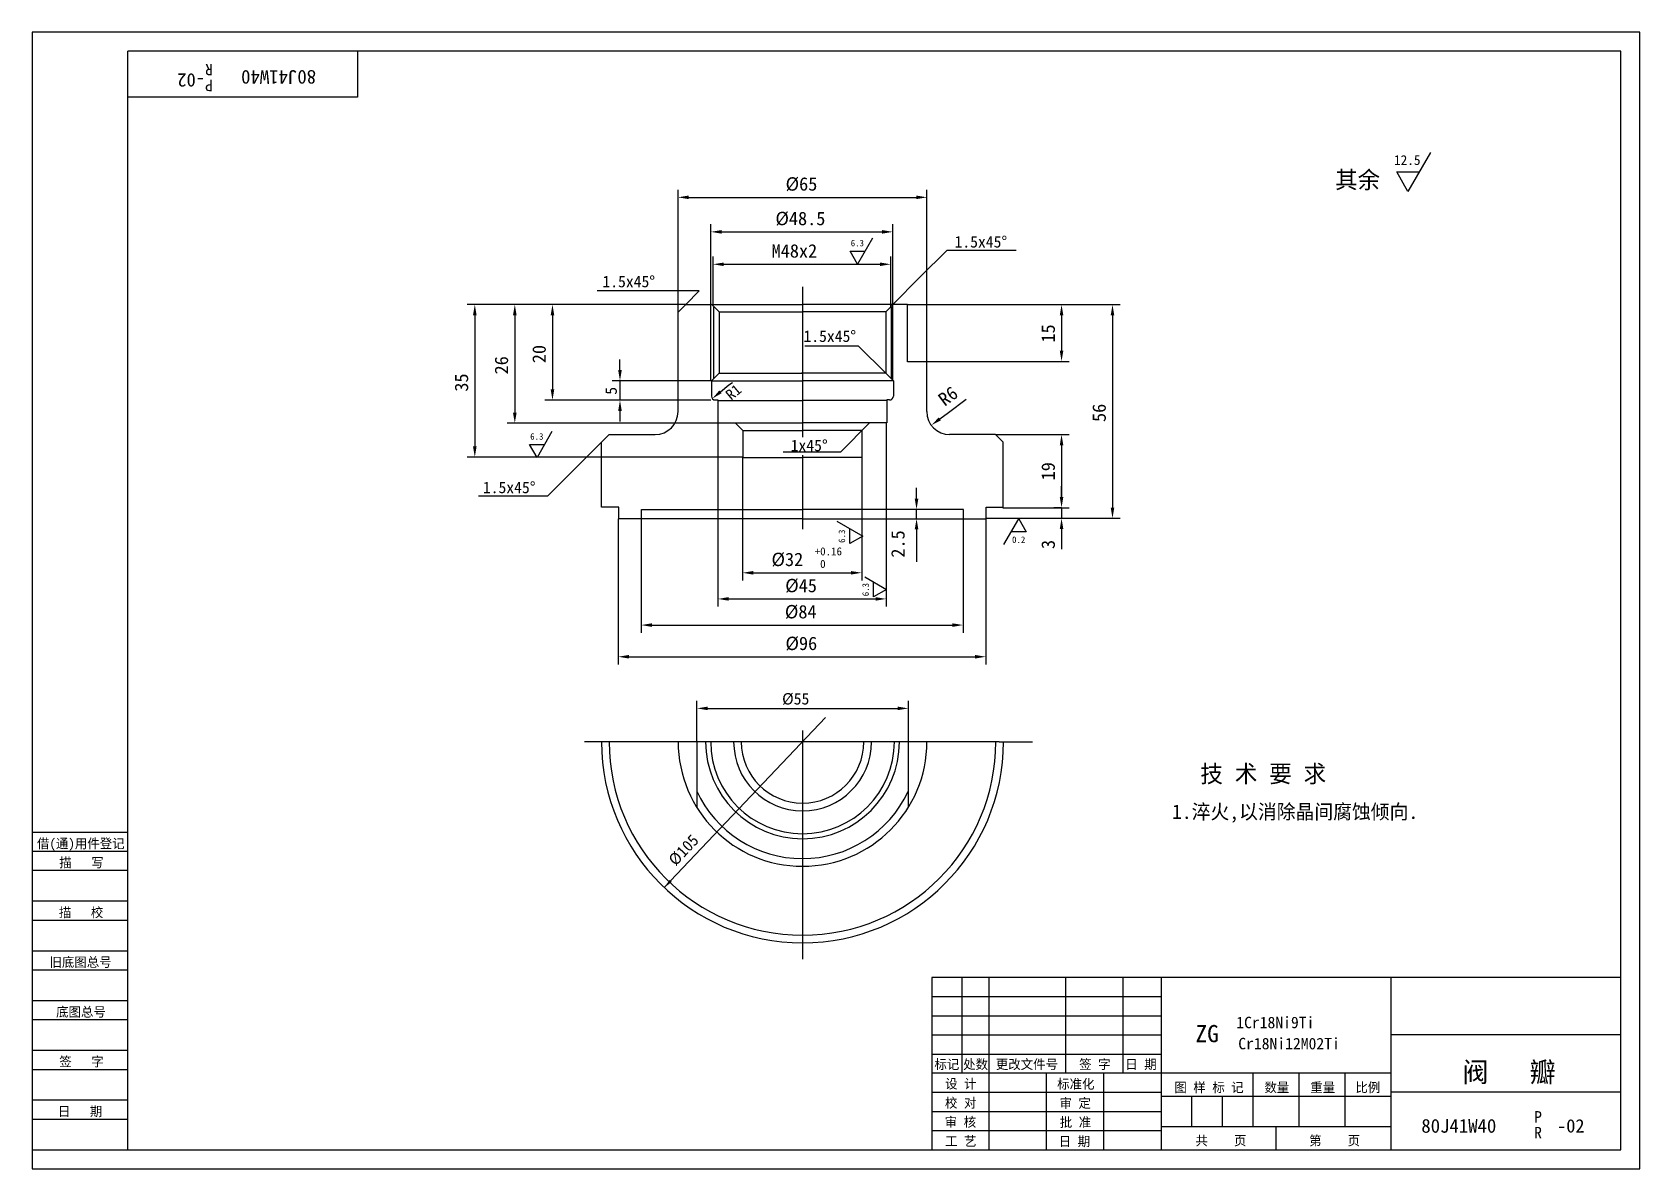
# Model space of a CAD drawing. Header units: metres. Extents: x 0 to 420, y 0 to 297.
import ezdxf

# ---------------------------------------------------------------- set-up
doc = ezdxf.new("R2010")
doc.units = ezdxf.units.M
for name, color, linetype in [('B', 3, 'Continuous'), ('C', 6, 'Continuous'), ('D', 1, 'Continuous'), ('FL', 5, 'Continuous'), ('T', 7, 'Continuous'), ('TL', 4, 'Continuous')]:
    doc.layers.add(name, color=color, linetype=linetype)

# ---------------------------------------------------------------- blocks, each defined once
blk = doc.blocks.new('TUKUN3')
at = {"layer": 'FL'}
for p, q in [((420, 297), (0, 297)), ((0, 297), (0, 0)), ((420, 0), (420, 297)), ((0, 78), (25, 78)), ((0, 70), (25, 70)), ((0, 65), (25, 65)), ((0, 57), (25, 57)), ((0, 52), (25, 52)), ((243, 25), (243, 50)), ((250, 5), (250, 50)), ((270, 25), (270, 50)), ((285, 25), (285, 50)), ((0, 44), (25, 44)), ((235, 45), (295, 45)), ((0, 39), (25, 39)), ((235, 40), (295, 40)), ((235, 35), (295, 35)), ((0, 31), (25, 31)), ((235, 30), (295, 30)), ((0, 26), (25, 26)), ((280, 5), (280, 25)), ((0, 18), (25, 18)), ((235, 20), (295, 20)), ((0, 13), (25, 13)), ((235, 15), (295, 15)), ((235, 10), (295, 10)), ((0, 0), (420, 0))]:
    blk.add_line(p, q, dxfattribs=at)
at = {"layer": 'TL'}
for p, q in [((415, 292), (25, 292)), ((25, 5), (25, 292)), ((85, 292), (85, 280)), ((415, 5), (415, 292)), ((85, 280), (25, 280)), ((0, 88), (25, 88)), ((0, 83), (25, 83)), ((415, 50), (235, 50)), ((235, 50), (235, 5)), ((295, 5), (295, 50)), ((355, 5), (355, 50)), ((415, 35), (355, 35)), ((355, 25), (235, 25)), ((265, 5), (265, 25)), ((319, 11), (319, 25)), ((331, 11), (331, 25)), ((343, 11), (343, 25)), ((295, 19), (355, 19)), ((303, 11), (303, 19)), ((311, 11), (311, 19)), ((415, 20), (355, 20)), ((355, 11), (295, 11)), ((325, 5), (325, 11)), ((0, 5), (415, 5))]:
    blk.add_line(p, q, dxfattribs=at)
at = {"layer": 'T'}
for s, p in [('借(通)用件登记', (1.26, 83.76)), ('描   写', (7.09, 78.76)), ('描   校', (6.98, 65.76)), ('旧底图总号', (4.52, 52.76)), ('底图总号', (6.25, 39.76)), ('签   字', (7.1, 26.76)), ('标记', (235.71, 26.07)), ('处数', (243.22, 26.07)), ('更改文件号', (251.75, 26.07)), ('签 字', (273.53, 26.07)), ('日 期', (285.57, 26.07)), ('设 计', (238.5, 20.99)), ('标准化', (267.77, 20.93)), ('图 样 标 记', (298.4, 20.04)), ('数量', (321.92, 20.04)), ('重量', (333.88, 20.04)), ('比例', (345.7, 20.04)), ('校 对', (238.48, 15.99)), ('审 定', (268.39, 15.93)), ('日   期', (6.72, 13.76)), ('审 核', (238.41, 10.99)), ('批 准', (268.46, 10.93)), ('工 艺', (238.52, 5.99)), ('日 期', (268.18, 5.93)), ('共    页', (303.91, 6.13)), ('第    页', (333.62, 6.13))]:
    blk.add_text(s, height=2.5, dxfattribs=at).set_placement(p)

msp = doc.modelspace()

# ---------------------------------------------------------------- linework, layer by layer
at = {"layer": 'B'}
for p, q in [((178, 225.11), (178, 206.59)), ((224.44, 225.11), (224.44, 206.59))]:
    msp.add_line(p, q, dxfattribs=at)
msp.add_arc((201.26, 111.56), 25.31, 180.01, 359.99, dxfattribs=at)
at = {"layer": 'C'}
for p, q in [((201.25, 230.44), (201.25, 191.14)), ((201.25, 186.47), (201.25, 167.17)), ((201.25, 114.53), (201.25, 63.36)), ((153.01, 111.56), (144.31, 111.56)), ((252.66, 111.56), (153.01, 111.56)), ((252.66, 111.56), (261.36, 111.56)), ((201.25, 63.36), (201.25, 54.81))]:
    msp.add_line(p, q, dxfattribs=at)
at = {"layer": 'D'}
for p, q in [((365.27, 265.54), (359.42, 255.4)), ((359.42, 255.4), (356.49, 260.47)), ((356.49, 260.47), (362.34, 260.47)), ((168.75, 223.87), (168.75, 255.84)), ((171.55, 253.84), (230.95, 253.84)), ((233.75, 210.94), (233.75, 255.84)), ((177.32, 206.02), (177.32, 246.82)), ((180.12, 244.82), (222.06, 244.82)), ((224.86, 206.02), (224.86, 246.82)), ((213.68, 239.8), (217.58, 239.8)), ((215.63, 236.42), (213.68, 239.8)), ((219.54, 243.18), (215.63, 236.42)), ((231.93, 232.94), (239, 240.01)), ((239, 240.01), (257.09, 240.01)), ((177.89, 225.42), (177.89, 238.35)), ((180.69, 236.35), (221.5, 236.35)), ((224.3, 225.14), (224.3, 238.35)), ((224.86, 225.87), (231.93, 232.94)), ((174.28, 229.4), (147.59, 229.4)), ((170.75, 225.87), (174.28, 229.4)), ((124.09, 225.84), (113.64, 225.84)), ((115.64, 223.04), (115.64, 188.74)), ((133.93, 225.84), (124.09, 225.84)), ((126.09, 223.04), (126.09, 197.6)), ((170.78, 225.84), (133.93, 225.84)), ((135.93, 223.04), (135.93, 203.65)), ((228.76, 225.8), (270.92, 225.8)), ((268.92, 223), (268.92, 213.77)), ((270.92, 225.8), (284.23, 225.8)), ((282.23, 223), (282.23, 172.78)), ((215.92, 214.96), (201.84, 214.96)), ((222.99, 207.89), (215.92, 214.96)), ((153.56, 208.69), (153.56, 211.49)), ((233.62, 210.97), (270.92, 210.97)), ((177.34, 205.89), (151.56, 205.89)), ((153.56, 205.89), (153.56, 200.85)), ((179.83, 203.04), (181.97, 204.84)), ((181.97, 204.84), (182.94, 205.48)), ((177.34, 200.85), (133.93, 200.85)), ((153.56, 200.85), (151.56, 200.85)), ((153.56, 198.05), (153.56, 195.25)), ((237.13, 195.96), (239.37, 197.63)), ((239.37, 197.63), (243.99, 201.07)), ((179.19, 194.8), (124.09, 194.8)), ((179.16, 194.68), (179.16, 146.91)), ((223.13, 194.92), (223.13, 146.91)), ((129.94, 189.27), (133.84, 189.27)), ((131.89, 185.89), (129.94, 189.27)), ((135.79, 192.65), (131.89, 185.89)), ((148.75, 189.87), (141.68, 182.8)), ((213.26, 189.35), (211.14, 187.23)), ((216.79, 192.89), (213.26, 189.35)), ((251.69, 191.87), (270.92, 191.87)), ((268.92, 189.07), (268.92, 175.54)), ((185.54, 185.94), (113.64, 185.94)), ((185.58, 185.82), (185.58, 153.74)), ((211.14, 187.23), (196.21, 187.23)), ((216.71, 185.82), (216.71, 153.74)), ((141.68, 182.8), (134.61, 175.73)), ((231.04, 175.11), (231.04, 177.91)), ((268.92, 175.54), (268.92, 178.34)), ((134.61, 175.73), (116.59, 175.73)), ((231.04, 169.88), (231.04, 172.31)), ((253.58, 172.74), (270.92, 172.74)), ((268.92, 172.74), (266.92, 172.74)), ((268.92, 172.74), (268.92, 169.98)), ((153.12, 169.85), (153.12, 131.8)), ((159.1, 169.9), (159.1, 140.08)), ((210.23, 169.24), (216.99, 165.34)), ((243.19, 169.9), (243.19, 140.08)), ((249.13, 169.85), (249.13, 131.8)), ((249.24, 169.98), (270.92, 169.98)), ((253.86, 163.09), (257.77, 169.85)), ((257.77, 169.85), (259.72, 166.47)), ((270.92, 169.98), (284.23, 169.98)), ((213.61, 163.39), (213.61, 167.29)), ((216.99, 165.34), (213.61, 163.39)), ((231.04, 167.08), (231.04, 164.28)), ((231.04, 164.28), (231.04, 158.57)), ((259.72, 166.47), (255.82, 166.47)), ((268.92, 167.18), (268.92, 164.38)), ((268.92, 164.38), (268.92, 161.95)), ((188.38, 155.74), (213.91, 155.74)), ((217.53, 154.65), (223.19, 151.39)), ((219.81, 149.44), (219.81, 153.34)), ((223.19, 151.39), (219.81, 149.44)), ((181.96, 148.91), (220.33, 148.91)), ((161.9, 142.08), (240.39, 142.08)), ((155.92, 133.8), (246.33, 133.8)), ((173.67, 111.51), (173.67, 122.31)), ((228.91, 111.51), (228.91, 122.31)), ((165.14, 73.47), (207.28, 117.91)), ((176.47, 120.31), (226.11, 120.31))]:
    msp.add_line(p, q, dxfattribs=at)
for points in [[(171.55, 254.31), (171.55, 253.37), (168.75, 253.84)], [(230.95, 254.31), (230.95, 253.37), (233.75, 253.84)], [(180.12, 245.29), (180.12, 244.35), (177.32, 244.82)], [(222.06, 245.29), (222.06, 244.35), (224.86, 244.82)], [(180.69, 236.81), (180.69, 235.88), (177.89, 236.35)], [(221.5, 236.81), (221.5, 235.88), (224.3, 236.35)], [(115.17, 223.04), (116.11, 223.04), (115.64, 225.84)], [(125.62, 223.04), (126.56, 223.04), (126.09, 225.84)], [(135.47, 223.04), (136.4, 223.04), (135.93, 225.84)], [(268.46, 223), (269.39, 223), (268.92, 225.8)], [(281.76, 223), (282.7, 223), (282.23, 225.8)], [(268.46, 213.77), (269.39, 213.77), (268.92, 210.97)], [(153.1, 208.69), (154.03, 208.69), (153.56, 205.89)], [(135.47, 203.65), (136.4, 203.65), (135.93, 200.85)], [(180.13, 202.69), (179.53, 203.4), (177.68, 201.24)], [(125.62, 197.6), (126.56, 197.6), (126.09, 194.8)], [(153.1, 198.05), (154.03, 198.05), (153.56, 200.85)], [(237.41, 195.58), (236.85, 196.33), (234.88, 194.28)], [(268.46, 189.07), (269.39, 189.07), (268.92, 191.87)], [(115.17, 188.74), (116.11, 188.74), (115.64, 185.94)], [(230.57, 175.11), (231.51, 175.11), (231.04, 172.31)], [(268.46, 175.54), (269.39, 175.54), (268.92, 172.74)], [(268.46, 175.54), (269.39, 175.54), (268.92, 172.74)], [(281.76, 172.78), (282.7, 172.78), (282.23, 169.98)], [(230.57, 167.08), (231.51, 167.08), (231.04, 169.88)], [(268.46, 167.18), (269.39, 167.18), (268.92, 169.98)], [(188.38, 156.2), (188.38, 155.27), (185.58, 155.74)], [(213.91, 156.2), (213.91, 155.27), (216.71, 155.74)], [(181.96, 149.38), (181.96, 148.45), (179.16, 148.91)], [(220.33, 149.38), (220.33, 148.45), (223.13, 148.91)], [(161.9, 142.54), (161.9, 141.61), (159.1, 142.08)], [(240.39, 142.54), (240.39, 141.61), (243.19, 142.08)], [(155.92, 134.27), (155.92, 133.34), (153.12, 133.8)], [(246.33, 134.27), (246.33, 133.34), (249.13, 133.8)], [(176.47, 120.78), (176.47, 119.85), (173.67, 120.31)], [(226.11, 120.78), (226.11, 119.85), (228.91, 120.31)], [(166.55, 75.53), (165.14, 73.47), (167.12, 74.99)]]:
    msp.add_solid(points, dxfattribs=at)
at = {"layer": 'TL'}
for p, q in [((168.75, 223.87), (170.75, 225.87)), ((168.75, 197.87), (168.75, 223.87)), ((170.75, 225.87), (177.56, 225.87)), ((177.45, 225.89), (179.45, 223.89)), ((177.56, 225.87), (201.25, 225.87)), ((179.45, 223.89), (201.22, 223.89)), ((179.45, 223.89), (179.45, 207.89)), ((224.22, 225.87), (201.22, 225.87)), ((222.99, 223.89), (201.22, 223.89)), ((224.99, 225.89), (222.99, 223.89)), ((222.99, 223.89), (222.99, 207.89)), ((228.69, 225.87), (224.22, 225.87)), ((228.69, 210.87), (228.69, 225.87)), ((233.69, 210.87), (228.69, 210.87)), ((233.69, 197.87), (233.69, 210.87)), ((179.45, 207.89), (177.45, 205.89)), ((177.45, 205.89), (201.22, 205.89)), ((177.45, 205.89), (177.45, 201.89)), ((179.45, 207.89), (201.44, 207.89)), ((222.99, 207.89), (201, 207.89)), ((224.99, 205.89), (201.22, 205.89)), ((222.99, 207.89), (224.99, 205.89)), ((224.99, 205.89), (224.99, 201.89)), ((178.45, 200.89), (179.15, 200.89)), ((179.09, 200.77), (201.22, 200.77)), ((179.15, 200.89), (179.15, 194.89)), ((223.35, 200.77), (201.22, 200.77)), ((223.99, 200.89), (223.29, 200.89)), ((223.29, 200.89), (223.29, 194.89)), ((179.15, 194.89), (183.65, 194.89)), ((183.65, 194.89), (201.22, 194.89)), ((183.65, 194.89), (185.65, 192.89)), ((218.79, 194.89), (201.22, 194.89)), ((218.79, 194.89), (216.79, 192.89)), ((223.29, 194.89), (218.79, 194.89)), ((148.75, 189.87), (150.75, 191.87)), ((148.75, 172.87), (148.75, 189.87)), ((150.75, 191.87), (162.75, 191.87)), ((185.65, 192.89), (201.22, 192.89)), ((185.65, 192.89), (185.65, 185.89)), ((216.79, 192.89), (201.22, 192.89)), ((216.79, 192.89), (216.79, 185.89)), ((251.69, 191.87), (239.69, 191.87)), ((253.69, 189.87), (251.69, 191.87)), ((253.69, 172.87), (253.69, 189.87)), ((185.65, 185.89), (201.3, 185.89)), ((216.79, 185.89), (201.14, 185.89)), ((153.25, 172.87), (148.75, 172.87)), ((153.25, 169.87), (153.25, 172.87)), ((159.16, 172.25), (201.22, 172.25)), ((159.16, 169.75), (159.16, 172.25)), ((243.29, 172.25), (201.22, 172.25)), ((243.29, 169.75), (243.29, 172.25)), ((249.19, 169.87), (249.19, 172.87)), ((249.19, 172.87), (253.69, 172.87)), ((159.25, 169.87), (153.25, 169.87)), ((201.25, 169.87), (159.25, 169.87)), ((201.19, 169.87), (243.19, 169.87)), ((243.19, 169.87), (249.19, 169.87)), ((173.6, 111.41), (173.6, 94.49)), ((228.86, 111.41), (228.86, 94.4))]:
    msp.add_line(p, q, dxfattribs=at)
for centre, radius, start, end in [((178.45, 201.89), 1, 180, 270), ((223.99, 201.89), 1, 270, 0), ((162.75, 197.87), 6, 270, 0), ((239.69, 197.87), 6, 180, 270), ((201.26, 111.56), 52.5, 180, 360), ((201.26, 111.56), 50.5, 180, 360), ((201.26, 111.56), 32.5, 180, 360), ((201.26, 111.56), 24, 180.01, 359.99), ((201.26, 111.56), 18, 180.01, 359.99), ((201.26, 111.56), 16, 180.01, 359.99), ((201.26, 111.56), 30.5, 204.95, 334.8)]:
    msp.add_arc(centre, radius, start, end, dxfattribs=at)

# ---------------------------------------------------------------- block references
at = {"layer": 'D'}
msp.add_blockref('TUKUN3', (0, 0), dxfattribs=at)

# ---------------------------------------------------------------- texts
for s, height, rotation, p in [('-02', 3.5, 180, (45.11, 286.2)), ('R', 3, 180, (47.22, 288.72)), ('80J41W40', 3.6, 180, (74.18, 287.05)), ('P', 3, 180, (47.22, 284.57)), ('15', 3.5, 90, (267.17, 215.89)), ('20', 3.5, 90, (134.18, 210.51)), ('26', 3.5, 90, (124.34, 207.57)), ('35', 3.5, 90, (113.89, 203.06)), ('5', 3, 90, (152.74, 202.26)), ('R1', 2.8, 39.98, (182.63, 200.67)), ('R6', 3.5, 36.69, (238.4, 199.09)), ('56', 3.5, 90, (280.48, 195.14)), ('19', 3.5, 90, (267.17, 179.89)), ('6.3', 1.7, 90, (212.38, 163.56)), ('2.5', 3.5, 90, (227.92, 159.7)), ('3', 3.5, 90, (267.17, 161.95)), ('6.3', 1.7, 90, (218.58, 149.61)), ('%%c105', 3, 46.52, (168.1, 78.97))]:
    msp.add_text(s, height=height, rotation=rotation, dxfattribs=at).set_placement(p)
for s, height, p in [('12.5', 2.55, (355.77, 262.31)), ('其余', 4.5, (340.43, 256.17)), ('%%c65', 3.5, (196.83, 255.59)), ('%%C48.5', 3.5, (194.17, 246.57)), ('1.5x45%%d', 3, (240.97, 240.72)), ('M48x2', 3.5, (193.18, 238.1)), ('6.3', 1.7, (213.85, 241.03)), ('1.5x45%%d', 3, (148.98, 230.34)), ('1.5x45%%d', 3, (201.5, 216.06)), ('6.3', 1.7, (130.11, 190.5)), ('1x45%%D', 3, (198.16, 187.51)), ('1.5x45%%d', 3, (117.75, 176.54)), ('0.2', 1.7, (255.99, 163.54)), ('%%C32', 3.5, (193.14, 157.49)), ('+0.16', 2.1, (204.43, 160.29)), (' 0', 2.1, (204.43, 157)), ('%%c45', 3.5, (196.73, 150.66)), ('%%c84', 3.5, (196.64, 143.83)), ('%%c96', 3.5, (196.79, 135.55)), ('%%C55', 3, (195.92, 121.32)), ('技 术 要 求', 4.54, (305.18, 100.96)), ('1.淬火,以消除晶间腐蚀倾向.', 3.78, (297.77, 91.43)), ('1Cr18Ni9Ti', 3, (314.57, 36.75)), ('ZG', 4.5, (303.9, 33.09)), ('Cr18Ni12M02Ti', 3, (315.09, 31.23)), ('阀   瓣', 5.25, (373.65, 22.68)), ('80J41W40', 3.6, (362.91, 9.44)), ('P', 3, (392.38, 12.1)), ('-02', 3.5, (398.4, 9.48)), ('R', 3, (392.38, 7.97))]:
    msp.add_text(s, height=height, dxfattribs=at).set_placement(p)

doc.saveas('drawing.dxf')
